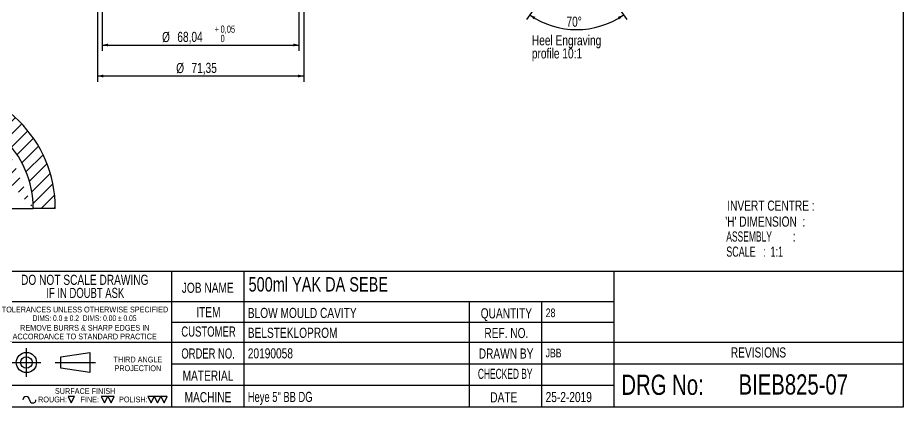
# Model space of a CAD drawing. Header units: millimetres. Extents: x 8 to 586, y 8 to 412.
# Drawn here: x 279.8 to 586, y 8 to 142.9 of the extents above; entities that cross this region are included whole.
import ezdxf

# ---------------------------------------------------------------- set-up
doc = ezdxf.new("R2010")
doc.units = ezdxf.units.MM
doc.linetypes.add('CENTERX2', pattern=[20.32, 12.7, -2.54, 2.54, -2.54])
for name, color, linetype in [('CENTERLINE', 4, 'CENTERX2'), ('DIMENSIONS', 2, 'Continuous'), ('HATCH', 3, 'Continuous'), ('TEXT', 2, 'Continuous')]:
    doc.layers.add(name, color=color, linetype=linetype)
doc.layers.add('OUTLINE', color=7, linetype='Continuous', lineweight=25)
doc.styles.add('SLDTEXTSTYLE0', font='TXT', dxfattribs={"width": 0.75})
doc.styles.add('SLDTEXTSTYLE1', font='TXT', dxfattribs={"width": 0.660714})
doc.styles.add('SLDTEXTSTYLE2', font='TXT', dxfattribs={"width": 0.692308})
doc.styles.add('SLDTEXTSTYLE3', font='TXT', dxfattribs={"width": 0.702531})
doc.styles.add('SLDTEXTSTYLE4', font='TXT', dxfattribs={"width": 0.696874})
doc.styles.add('SLDTEXTSTYLE5', font='TXT', dxfattribs={"width": 0.620208})
doc.styles.add('SLDTEXTSTYLE6', font='TXT', dxfattribs={"width": 0.7})
doc.styles.add('SLDTEXTSTYLE7', font='TXT', dxfattribs={"width": 0.691176})
doc.styles.add('SLDTEXTSTYLE8', font='TXT', dxfattribs={"width": 0.625})
doc.dimstyles.new('SLDDIMSTYLE12', dxfattribs={"dimtxt": 3.5, "dimasz": 2, "dimexe": 0, "dimexo": 0.0625, "dimgap": 0.875, "dimtad": 1, "dimdec": 4, "dimlfac": 0.1, "dimzin": 12, "dimdsep": 46, "dimtxsty": 'SLDTEXTSTYLE0', "dimsah": 1, "dimcen": 0.09, "dimazin": 3, "dimtfac": 1, "dimtofl": 0, "dimtmove": 0, "dimatfit": 3, "dimfxl": 0, "dimfrac": 2, "dimtolj": 1, "dimtzin": 12, "dimarcsym": 0})
doc.dimstyles.new('SLDDIMSTYLE6', dxfattribs={"dimtxt": 3.5, "dimasz": 2, "dimexe": 0, "dimexo": 0.0625, "dimgap": 0.875, "dimtad": 1, "dimrnd": 1e-09, "dimzin": 12, "dimdsep": 46, "dimtxsty": 'SLDTEXTSTYLE0', "dimsah": 1, "dimcen": 0.09, "dimadec": 0, "dimazin": 3, "dimtfac": 1, "dimtofl": 0, "dimtmove": 0, "dimatfit": 3, "dimfxl": 0, "dimfrac": 2, "dimtolj": 1, "dimtzin": 12, "dimarcsym": 0})
doc.dimstyles.new('SLDDIMSTYLE9', dxfattribs={"dimtxt": 3.5, "dimasz": 2, "dimexe": 0, "dimexo": 0.0625, "dimgap": 0.875, "dimtad": 1, "dimrnd": 1e-09, "dimzin": 12, "dimdsep": 46, "dimtxsty": 'SLDTEXTSTYLE0', "dimsah": 1, "dimcen": 0.09, "dimadec": 0, "dimazin": 3, "dimtol": 1, "dimtp": 0.05, "dimtfac": 1, "dimtofl": 0, "dimtmove": 0, "dimatfit": 3, "dimfxl": 0, "dimfrac": 2, "dimtolj": 1, "dimarcsym": 0})

# ---------------------------------------------------------------- blocks, each defined once
blk = doc.blocks.new('SW_NOTE_0')
at = {"layer": 'TEXT', "color": 0, "char_height": 3.5, "attachment_point": 2}
for s, insert, style in [('DO NOT SCALE DRAWING', (28.71, 4.5), 'SLDTEXTSTYLE0'), ('IF IN DOUBT ASK', (28.89, -0.03), 'SLDTEXTSTYLE6')]:
    blk.add_mtext(s, dxfattribs=dict(at, insert=insert, style=style))
blk = doc.blocks.new('SW_NOTE_0_1')
at = {"layer": 'TEXT', "color": 0, "char_height": 2, "attachment_point": 2}
for s, insert, style in [('TOLERANCES UNLESS OTHERWISE SPECIFIED', (27.09, 2.57), 'SLDTEXTSTYLE0'), ('DIMS: 0.0 ± 0.2  DIMS: 0.00 ± 0.05', (26.93, -0.43), 'SLDTEXTSTYLE7')]:
    blk.add_mtext(s, dxfattribs=dict(at, insert=insert, style=style))
blk = doc.blocks.new('SW_NOTE_0_2')
at = {"layer": 'TEXT', "color": 0, "char_height": 2, "attachment_point": 2, "style": 'SLDTEXTSTYLE0'}
for s, insert in [('REMOVE BURRS & SHARP EDGES IN', (21.78, 2.57)), ('ACCORDANCE TO STANDARD PRACTICE', (21.75, -0.43))]:
    blk.add_mtext(s, dxfattribs=dict(at, insert=insert))
blk = doc.blocks.new('SW_NOTE_0_3')
at = {"layer": 'TEXT', "color": 0, "char_height": 2, "attachment_point": 2, "style": 'SLDTEXTSTYLE0'}
for s, insert in [('THIRD ANGLE', (8.34, 2.57)), ('PROJECTION', (8.33, -0.43))]:
    blk.add_mtext(s, dxfattribs=dict(at, insert=insert))
blk = doc.blocks.new('_D_20')
at = {"layer": 'DIMENSIONS'}
for p, q in [((307.35, 175.07), (307.35, 120.67)), ((378.7, 175.07), (378.7, 120.67)), ((378.7, 122.67), (307.35, 122.67))]:
    blk.add_line(p, q, dxfattribs=at)
for points in [[(307.35, 122.67), (309.35, 122.17), (309.35, 123.17)], [(378.7, 122.67), (376.7, 123.17), (376.7, 122.17)]]:
    blk.add_solid(points, dxfattribs=at)
at = {"layer": 'DIMENSIONS', "char_height": 3.5, "attachment_point": 1, "style": 'SLDTEXTSTYLE0'}
for s, insert in [('%%c', (334.57, 127.19)), ('71,35', (339.85, 127.24))]:
    blk.add_mtext(s, dxfattribs=dict(at, insert=insert))
blk = doc.blocks.new('_D_32')
at = {"layer": 'DIMENSIONS'}
for p, q in [((309.01, 162.57), (309.01, 131.41)), ((377.04, 162.57), (377.04, 131.41)), ((309.01, 133.41), (377.04, 133.41))]:
    blk.add_line(p, q, dxfattribs=at)
for points in [[(309.01, 133.41), (311.01, 132.91), (311.01, 133.91)], [(377.04, 133.41), (375.04, 133.91), (375.04, 132.91)]]:
    blk.add_solid(points, dxfattribs=at)
at = {"layer": 'DIMENSIONS', "attachment_point": 1, "style": 'SLDTEXTSTYLE0'}
for s, insert, char_height in [('%%c', (329.68, 137.93), 3.5), ('68,04', (334.96, 137.98), 3.5), ('+', (347.89, 140.16), 2.5), ('0,05', (349.91, 140.16), 2.5), ('0', (349.91, 136.93), 2.5)]:
    blk.add_mtext(s, dxfattribs=dict(at, insert=insert, char_height=char_height))
blk = doc.blocks.new('_D_36')
at = {"layer": 'DIMENSIONS'}
for p, q in [((469.47, 161.9), (455.68, 142.2)), ((476.63, 161.9), (490.42, 142.2))]:
    blk.add_line(p, q, dxfattribs=at)
blk.add_arc((473.05, 167.01), 28.28, 235, 305, dxfattribs=at)
for points in [[(456.83, 143.84), (458.24, 142.33), (458.78, 143.17)], [(489.28, 143.84), (487.33, 143.17), (487.87, 142.33)]]:
    blk.add_solid(points, dxfattribs=at)
at = {"layer": 'DIMENSIONS', "insert": (469.53, 143.24), "char_height": 3.5, "attachment_point": 1, "style": 'SLDTEXTSTYLE0'}
blk.add_mtext('70°', dxfattribs=at)
blk = doc.blocks.new('SW_NOTE_0_5')
at = {"layer": 'TEXT', "color": 0, "char_height": 3.5, "attachment_point": 1, "style": 'SLDTEXTSTYLE0'}
for s, insert in [('Heel Engraving', (0, 4.5)), ('profile 10:1', (0, -0.03))]:
    blk.add_mtext(s, dxfattribs=dict(at, insert=insert))

msp = doc.modelspace()

# ---------------------------------------------------------------- hatches: boundary and pattern name
at = {"layer": 'HATCH'}
h = msp.add_hatch(dxfattribs=at)
h.set_pattern_fill('ANSI31', color=256, style=0)
edge = h.paths.add_edge_path(flags=0)
edge.add_arc((249.86772, 75.39827), 35.97981, 83.042344, 91.3129432, ccw=False)
edge.add_line((254.22617, 111.11312), (254.21405, 111.01386))
edge.add_arc((249.86772, 75.39827), 35.87981, 46.5864655, 83.0423441, ccw=False)
edge.add_arc((251.19682, 76.80308), 33.94591, 0, 46.5864655, ccw=False)
edge.add_line((285.14272, 76.80308), (292.77439, 76.80308))
edge.add_arc((249.86772, 76.80308), 42.90666, 0, 180)
edge.add_line((206.96106, 76.80308), (214.59272, 76.80308))
edge.add_arc((248.53863, 76.80308), 33.94591, 133.4135345, 180, ccw=False)
edge.add_arc((249.86772, 75.39827), 35.87981, 113.0530236, 133.4135345, ccw=False)
edge.add_line((235.81781, 108.41282), (235.77865, 108.50483))
edge.add_arc((249.86772, 75.39827), 35.97981, 105.9362056, 113.0530238, ccw=False)
edge.add_line((239.98886, 109.9953), (240.01626, 109.89914))
edge.add_arc((249.86772, 75.39827), 35.87981, 91.3132628, 105.9362971, ccw=False)
edge.add_line((249.0454, 111.26865), (249.04331, 111.36863))

# ---------------------------------------------------------------- linework, layer by layer
at = {"layer": 'CENTERLINE'}
msp.add_line((214.59272, 76.80308), (285.14272, 76.80308), dxfattribs=at)
at = {"layer": 'OUTLINE'}
for p, q in [((586, 412), (586, 8)), ((292.77439, 76.80308), (285.14272, 76.80308)), ((586, 55), (183, 55)), ((333, 55), (333, 8)), ((358, 55), (358, 8)), ((486, 8), (486, 55)), ((333, 44.5), (273, 44.5)), ((486, 44.5), (333, 44.5)), ((436, 8), (436, 44.5)), ((461, 8), (461, 44.5)), ((333, 37.5), (486, 37.5)), ((273, 30.5), (586, 30.5)), ((282.77569, 18.5), (282.77569, 28.5)), ((294.67455, 25.5), (304.67455, 27)), ((294.67455, 21.5), (294.67455, 25.5)), ((304.67455, 27), (304.67455, 20)), ((277.77569, 23.5), (287.77569, 23.5)), ((292.67455, 23.5), (306.67455, 23.5)), ((304.67455, 20), (294.67455, 21.5)), ((333, 23), (486, 23)), ((486, 23), (586, 23)), ((486, 15.5), (273, 15.5)), ((299.41865, 11.75), (297.16865, 11.75)), ((297.16865, 11.75), (298.29365, 9.5)), ((298.29365, 9.5), (299.41865, 11.75)), ((310.93161, 11.75), (308.68161, 11.75)), ((308.68161, 11.75), (309.80661, 9.5)), ((309.80661, 9.5), (310.93161, 11.75)), ((313.18161, 11.75), (310.93161, 11.75)), ((310.93161, 11.75), (312.05661, 9.5)), ((312.05661, 9.5), (313.18161, 11.75)), ((327, 11.75), (324.75, 11.75)), ((324.75, 11.75), (325.875, 9.5)), ((325.875, 9.5), (327, 11.75)), ((329.25, 11.75), (327, 11.75)), ((327, 11.75), (328.125, 9.5)), ((328.125, 9.5), (329.25, 11.75)), ((331.5, 11.75), (329.25, 11.75)), ((329.25, 11.75), (330.375, 9.5)), ((330.375, 9.5), (331.5, 11.75)), ((586, 8), (8, 8))]:
    msp.add_line(p, q, dxfattribs=at)
for radius in [3.5, 2]:
    msp.add_circle((282.77569, 23.5), radius, dxfattribs=at)
for centre, radius, start, end in [((249.86772, 76.80308), 42.90666, 0, 180), ((251.19682, 76.80308), 33.94591, 0, 46.5864655), ((282.70836, 10.625), 1.125, 0, 180), ((284.95836, 10.625), 1.125, 180, 0)]:
    msp.add_arc(centre, radius, start, end, dxfattribs=at)

# ---------------------------------------------------------------- block references
at = {"layer": 'TEXT'}
for name, p in [('SW_NOTE_0_5', (457.55978, 132.29507)), ('SW_NOTE_0', (274.24686, 49.38226)), ('SW_NOTE_0_1', (275.95589, 40.27512)), ('SW_NOTE_0_2', (281.1795, 33.95369)), ('SW_NOTE_0_3', (312.98886, 22.95369))]:
    msp.add_blockref(name, p, dxfattribs=at)

# ---------------------------------------------------------------- texts
for s, insert, char_height, attachment_point, style in [('INVERT CENTRE :', (525.13201, 79.56571), 3.5, 1, 'SLDTEXTSTYLE0'), ("'H' DIMENSION  :", (524.44396, 74.03884), 3.5, 1, 'SLDTEXTSTYLE0'), ('ASSEMBLY         :', (524.79564, 68.87764), 3.5, 1, 'SLDTEXTSTYLE8'), ('SCALE   :  1:1', (524.79564, 63.64092), 3.5, 1, 'SLDTEXTSTYLE1'), ('500ml YAK DA SEBE', (359.59608, 53.07133), 5, 1, 'SLDTEXTSTYLE0'), ('JOB NAME', (345.48697, 51.1278), 3.5, 2, 'SLDTEXTSTYLE0'), ('ITEM', (345.71908, 42.70142), 3.5, 2, 'SLDTEXTSTYLE0'), ('BLOW MOULD CAVITY', (359.33565, 42.42156), 3.5, 1, 'SLDTEXTSTYLE0'), ('QUANTITY', (448.74339, 42.28181), 3.5, 2, 'SLDTEXTSTYLE0'), ('28', (462.35518, 42.21082), 3, 1, 'SLDTEXTSTYLE0'), ('CUSTOMER', (345.75551, 35.97385), 3.5, 2, 'SLDTEXTSTYLE3'), ('BELSTEKLOPROM', (359.33565, 35.54554), 3.5, 1, 'SLDTEXTSTYLE0'), ('REF. NO.', (448.74262, 35.47023), 3.5, 2, 'SLDTEXTSTYLE0'), ('ORDER NO.', (345.60764, 28.37055), 3.5, 2, 'SLDTEXTSTYLE4'), ('20190058', (359.33565, 28.42402), 3.5, 1, 'SLDTEXTSTYLE0'), ('DRAWN BY', (448.64783, 28.36069), 3.5, 2, 'SLDTEXTSTYLE0'), ('JBB', (462.31932, 28.2897), 3, 1, 'SLDTEXTSTYLE0'), ('REVISIONS', (535.91901, 28.73986), 3.5, 2, 'SLDTEXTSTYLE0'), ('MATERIAL', (345.57082, 20.7035), 3.5, 2, 'SLDTEXTSTYLE0'), ('CHECKED BY', (448.33641, 21.33873), 3.5, 2, 'SLDTEXTSTYLE5'), ('DRG No:', (488.51995, 19.3028), 7, 1, 'SLDTEXTSTYLE0'), ('BIEB825-07', (529.0469, 19.40975), 7, 1, 'SLDTEXTSTYLE0'), ('SURFACE FINISH', (303.10103, 14.63617), 2, 2, 'SLDTEXTSTYLE0'), ('MACHINE', (345.56839, 13.25379), 3.5, 2, 'SLDTEXTSTYLE0'), ('Heye 5" BB DG', (359.32857, 13.35309), 3.5, 1, 'SLDTEXTSTYLE2'), ('DATE', (447.867, 13.20559), 3.5, 2, 'SLDTEXTSTYLE0'), ('25-2-2019', (462.31932, 13.3049), 3.5, 1, 'SLDTEXTSTYLE0'), ('ROUGH:', (286.81775, 11.71938), 2, 1, 'SLDTEXTSTYLE0'), ('FINE:', (301.4722, 11.71938), 2, 1, 'SLDTEXTSTYLE0'), ('POLISH:', (314.82446, 11.71938), 2, 1, 'SLDTEXTSTYLE0')]:
    msp.add_mtext(s, dxfattribs=dict(at, insert=insert, char_height=char_height, attachment_point=attachment_point, style=style))

# ---------------------------------------------------------------- dimensions: what is measured, and where the dimension line sits
at = {"layer": 'DIMENSIONS'}
for base, p1, p2, dimstyle, picture, middle in [((307.35057, 122.67351), (378.70057, 176.07238), (307.35057, 176.07238), 'SLDDIMSTYLE6', '_D_20', (343.02557, 122.67351)), ((377.04439, 133.41401), (309.00675, 163.57238), (377.04439, 163.57238), 'SLDDIMSTYLE9', '_D_32', (343.02557, 133.41401))]:
    dim = msp.add_linear_dim(base=base, p1=p1, p2=p2, text='%%c<>', dimstyle=dimstyle, dxfattribs=at)
    dim.commit()
    dim.dimension.update_dxf_attribs({"geometry": picture, "text_midpoint": middle, "dimtype": 160})
dim = msp.add_angular_dim_2l(base=(473.05355, 138.72366), line1=((475.10143, 164.08285), (476.05923, 162.71497)), line2=((470.04786, 162.71497), (471.00566, 164.08285)), dimstyle='SLDDIMSTYLE12', dxfattribs=at)
dim.commit()
dim.dimension.update_dxf_attribs({"geometry": '_D_36', "text_midpoint": (473.05355, 138.72366), "dimtype": 162})

doc.saveas('drawing.dxf')
